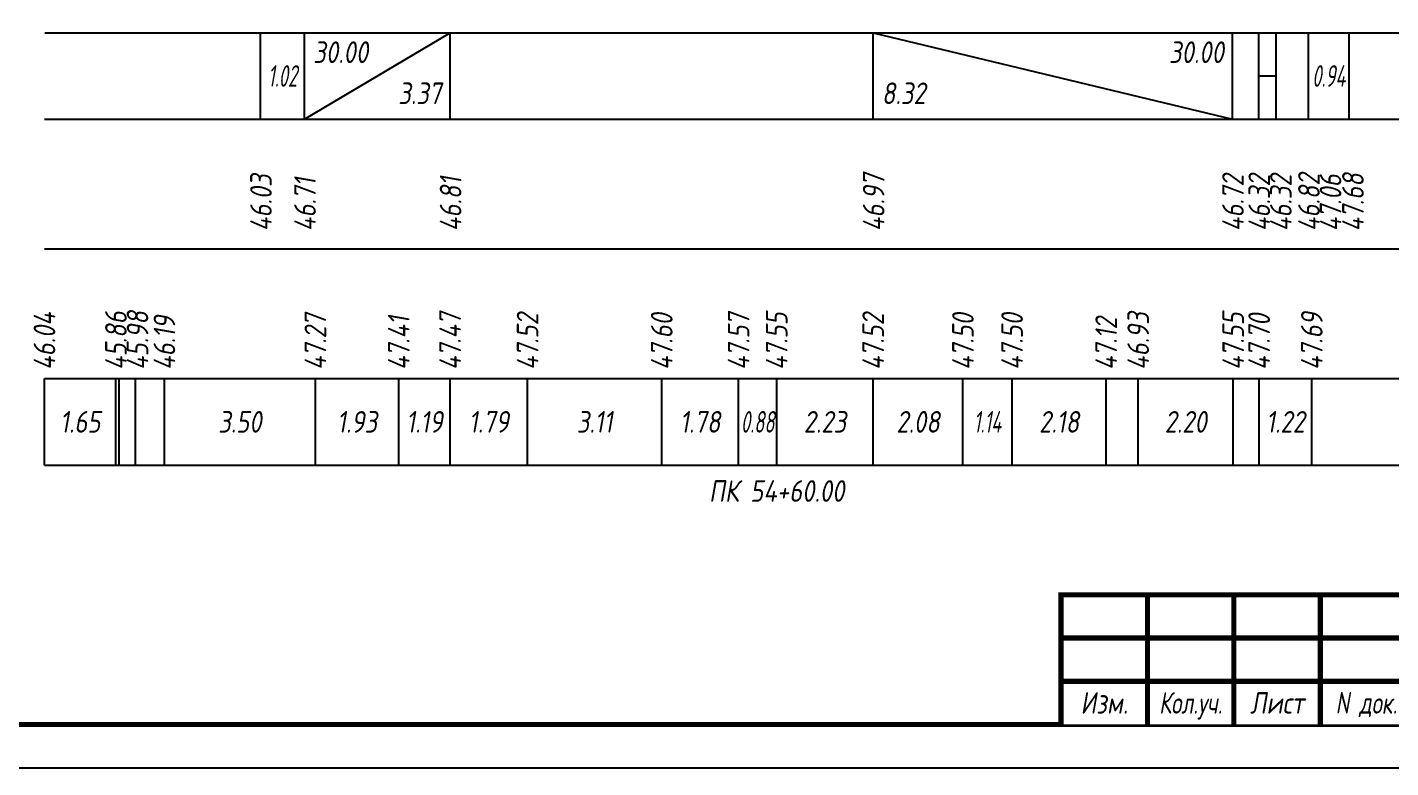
# Model space of a CAD drawing. Extents: x -717 to 1451, y -133302 to 233.
# Drawn here: x 80.3 to 238.1, y -86024.4 to -85938.8 of the extents above; entities that cross this region are included whole.
import ezdxf
from ezdxf.enums import TextEntityAlignment as Align

# ---------------------------------------------------------------- set-up
doc = ezdxf.new("R2010")
doc.units = 0
for name, color, linetype in [('Зарамочное оформление', 7, 'Continuous'), ('Код_510', 7, 'Continuous'), ('Код_516', 1, 'Continuous'), ('Подписи поперечников', 7, 'Continuous'), ('Таблица', 7, 'Continuous')]:
    doc.layers.add(name, color=color, linetype=linetype)
doc.styles.add('М', font='romand.shx', dxfattribs={"width": 0.8, "oblique": 10, "height": 2.5})

# ---------------------------------------------------------------- blocks, each defined once
blk = doc.blocks.new('Штамп')
at = {"linetype": 'Continuous'}
blk.add_wipeout([(199.95, -411.25), (384.95, -411.25), (384.95, -426.25), (199.95, -426.25)], dxfattribs=at).dxf.layer = 'Зарамочное оформление'
at = {"layer": 'Зарамочное оформление', "linetype": 'Continuous', "lineweight": -3, "const_width": 0.6, "flags": 128}
for points in [[(199.95, -426.25), (199.95, -411.25), (384.95, -411.25)], [(209.95, -411.25), (209.95, -426.25)], [(219.95, -411.25), (219.95, -426.25)], [(229.95, -411.25), (229.95, -426.25)], [(199.95, -416.25), (264.95, -416.25)], [(199.95, -421.25), (264.95, -421.25)]]:
    blk.add_lwpolyline(points, dxfattribs=at)
at = {"layer": 'Зарамочное оформление', "linetype": 'Continuous', "style": 'М', "oblique": 10}
for s, width, p in [('Изм.', 0.8, (204.95, -423.75)), ('Кол.уч.', 0.7, (214.95, -423.75)), ('Лист', 0.8, (224.95, -423.75)), ('N док.', 0.7, (235.28, -423.75))]:
    blk.add_text(s, height=2.5, dxfattribs=dict(at, width=width)).set_placement(p, align=Align.MIDDLE_CENTER)
blk = doc.blocks.new('шифр')
blk.add_blockref('Штамп', (0, -85653))

msp = doc.modelspace()

# ---------------------------------------------------------------- linework, layer by layer
at = {"flags": 128}
msp.add_lwpolyline([(-30.054, -86024.421), (389.946, -86024.421), (389.946, -85727.421), (-30.054, -85727.421)], close=True, dxfattribs=at)
at = {"const_width": 0.6, "flags": 128}
msp.add_lwpolyline([(-10.054, -86019.421), (384.946, -86019.421), (384.946, -85732.421), (-10.054, -85732.421)], close=True, dxfattribs=at)
at = {"layer": 'Код_510'}
for p, q in [((82.296, -85989.421), (82.296, -85979.421)), ((90.565, -85989.421), (90.565, -85979.421)), ((90.932, -85989.421), (90.932, -85979.421)), ((92.834, -85989.421), (92.834, -85979.421)), ((96.173, -85989.421), (96.173, -85979.421)), ((113.651, -85989.421), (113.651, -85979.421)), ((123.302, -85989.421), (123.302, -85979.421)), ((129.243, -85989.421), (129.243, -85979.421)), ((138.208, -85989.421), (138.208, -85979.421)), ((153.736, -85989.421), (153.736, -85979.421)), ((162.632, -85989.421), (162.632, -85979.421)), ((167.039, -85989.421), (167.039, -85979.421)), ((178.204, -85989.421), (178.204, -85979.421)), ((188.594, -85989.421), (188.594, -85979.421)), ((194.279, -85989.421), (194.279, -85979.421)), ((205.168, -85989.421), (205.168, -85979.421)), ((208.878, -85989.421), (208.878, -85979.421)), ((219.871, -85989.421), (219.871, -85979.421)), ((222.875, -85989.421), (222.875, -85979.421)), ((228.967, -85989.421), (228.967, -85979.421))]:
    msp.add_line(p, q, dxfattribs=at)
at = {"layer": 'Код_516'}
for p, q in [((107.296, -85949.421), (107.296, -85939.421)), ((112.398, -85949.421), (112.398, -85939.421)), ((112.398, -85949.421), (129.243, -85939.421)), ((129.243, -85949.421), (129.243, -85939.421)), ((178.204, -85949.421), (178.204, -85939.421)), ((178.204, -85939.421), (219.793, -85949.421)), ((219.793, -85949.421), (219.793, -85939.421)), ((222.832, -85949.421), (222.832, -85939.421)), ((222.832, -85949.421), (222.832, -85939.421)), ((224.832, -85949.421), (224.832, -85939.421)), ((224.832, -85949.421), (224.832, -85939.421)), ((228.582, -85949.421), (228.582, -85939.421)), ((228.582, -85949.421), (228.582, -85939.421)), ((233.286, -85949.421), (233.286, -85939.421)), ((222.832, -85944.421), (224.832, -85944.421))]:
    msp.add_line(p, q, dxfattribs=at)
at = {"layer": 'Таблица'}
for p, q in [((82.35, -85939.421), (258.341, -85939.421)), ((82.296, -85949.421), (258.286, -85949.421)), ((82.296, -85964.421), (258.286, -85964.421)), ((82.296, -85979.421), (258.286, -85979.421)), ((82.296, -85989.421), (258.286, -85989.421))]:
    msp.add_line(p, q, dxfattribs=at)

# ---------------------------------------------------------------- texts
at = {"layer": 'Код_510', "style": 'М', "oblique": 10, "width": 0.8}
for s, p in [('46.04', (82.296, -85978.421)), ('45.86', (90.565, -85978.421)), ('45.98', (93.065, -85978.421)), ('46.19', (96.173, -85978.421)), ('47.27', (113.651, -85978.421)), ('47.41', (123.302, -85978.421)), ('47.47', (129.243, -85978.421)), ('47.52', (138.208, -85978.421)), ('47.60', (153.736, -85978.421)), ('47.57', (162.632, -85978.421)), ('47.55', (167.039, -85978.421)), ('47.52', (178.204, -85978.421)), ('47.50', (188.594, -85978.421)), ('47.50', (194.279, -85978.421)), ('47.12', (205.168, -85978.421)), ('46.93', (208.878, -85978.421)), ('47.55', (219.871, -85978.421)), ('47.70', (222.875, -85978.421)), ('47.69', (228.967, -85978.421))]:
    msp.add_text(s, height=2.5, rotation=90, dxfattribs=at).set_placement(p, align=Align.MIDDLE_LEFT)
at = {"layer": 'Код_510', "style": 'М', "oblique": 10}
for s, width, p in [('1.65', 0.8, (86.431, -85984.421)), ('3.50', 0.8, (104.912, -85984.421)), ('1.93', 0.8, (118.476, -85984.421)), ('1.19', 0.8, (126.273, -85984.421)), ('1.79', 0.8, (133.725, -85984.421)), ('3.11', 0.8, (145.972, -85984.421)), ('1.78', 0.8, (158.184, -85984.421)), ('0.88', 0.6, (164.836, -85984.421)), ('2.23', 0.8, (172.621, -85984.421)), ('2.08', 0.8, (183.399, -85984.421)), ('1.14', 0.6, (191.437, -85984.421)), ('2.18', 0.8, (199.724, -85984.421)), ('2.20', 0.8, (214.375, -85984.421)), ('1.22', 0.8, (225.921, -85984.421))]:
    msp.add_text(s, height=2.5, dxfattribs=dict(at, width=width)).set_placement(p, align=Align.MIDDLE_CENTER)
at = {"layer": 'Код_516', "style": 'М', "oblique": 10, "width": 0.8}
msp.add_text('30.00', height=2.5, dxfattribs=at).set_placement((113.398, -85940.421), align=Align.TOP_LEFT)
msp.add_text('30.00', height=2.5, dxfattribs=at).set_placement((218.793, -85940.421), align=Align.TOP_RIGHT)
at = {"layer": 'Код_516', "style": 'М', "oblique": 10, "width": 0.6}
for s, p in [('1.02', (109.847, -85944.421)), ('0.94', (230.934, -85944.421))]:
    msp.add_text(s, height=2.5, dxfattribs=at).set_placement(p, align=Align.MIDDLE_CENTER)
at = {"layer": 'Код_516', "style": 'М', "oblique": 10, "width": 0.8}
msp.add_text('3.37', height=2.5, dxfattribs=at).set_placement((128.243, -85948.421), align=Align.BOTTOM_RIGHT)
msp.add_text('8.32', height=2.5, dxfattribs=at).set_placement((179.204, -85948.421), align=Align.BOTTOM_LEFT)
for s, p in [('46.03', (107.35, -85962.371)), ('46.71', (112.452, -85962.371)), ('46.81', (129.298, -85962.371)), ('46.97', (178.258, -85962.371)), ('46.72', (219.847, -85962.371)), ('46.32', (222.886, -85962.371)), ('46.32', (225.386, -85962.371)), ('46.82', (228.636, -85962.371)), ('47.06', (231.136, -85962.371)), ('47.68', (233.729, -85962.391))]:
    msp.add_text(s, height=2.5, rotation=90, dxfattribs=at).set_placement(p, align=Align.MIDDLE_LEFT)
at = {"layer": 'Подписи поперечников', "style": 'М', "oblique": 10, "width": 0.8}
msp.add_text('ПК 54+60.00', height=2.5, dxfattribs=at).set_placement((167.039, -85994.421), align=Align.BOTTOM_CENTER)

# ---------------------------------------------------------------- next in the draw order: block references
msp.add_blockref('шифр', (0, 59.829))

doc.saveas('drawing.dxf')
